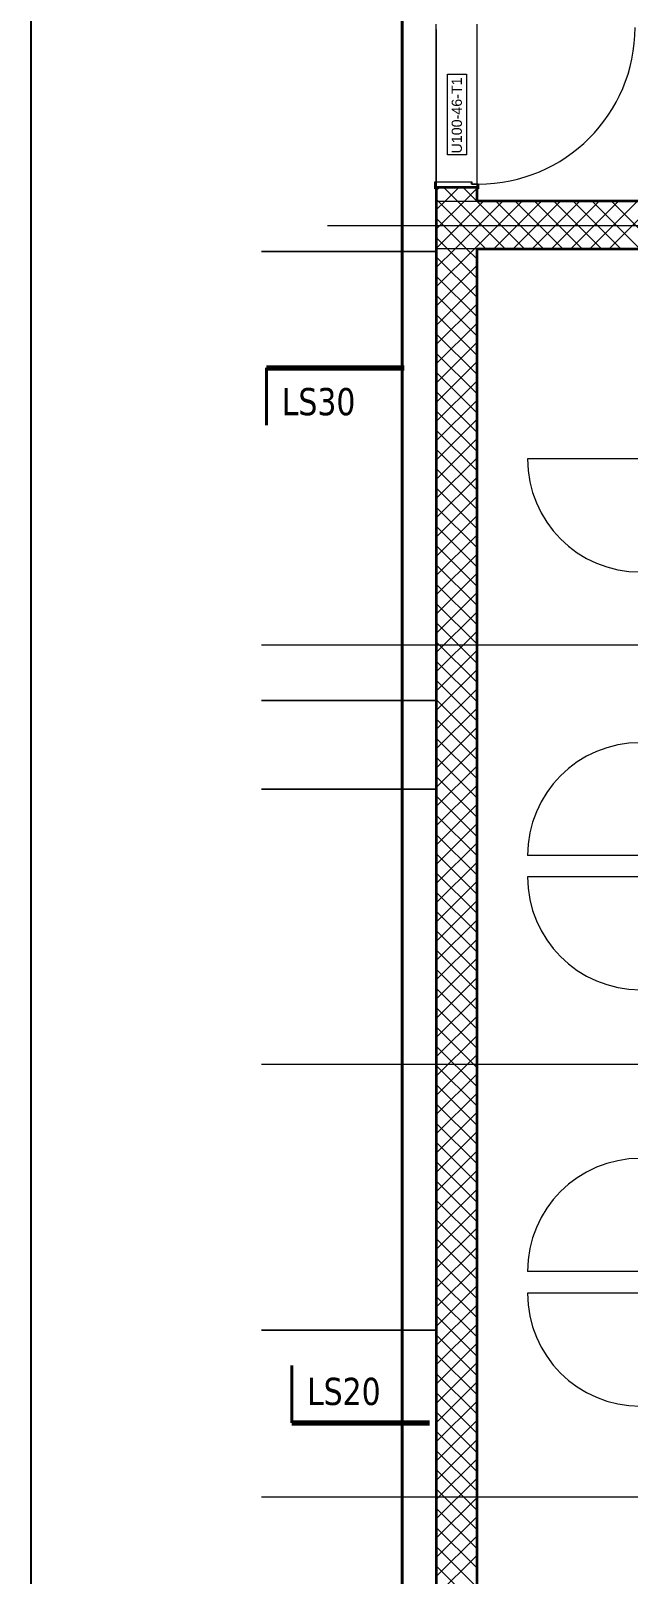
# Model space of a CAD drawing. Extents: x -982 to 937, y -179 to 616.
# Drawn here: x -982.4 to -894.7, y 24.2 to 251 of the extents above; entities that cross this region are included whole.
import ezdxf
from ezdxf.lldxf.tags import DXFTag

# ---------------------------------------------------------------- set-up
doc = ezdxf.new("R2010")
doc.units = 0
doc.layers.get('0').update_dxf_attribs({"lineweight": 13})
doc.layers.add('A-____-MATC-OTLN', color=7, linetype='Strichpunkt - Mittel', lineweight=40, true_color=0x0080ff)
doc.layers.add('G-____-____-SYMB', color=7, linetype='Strichpunkt - Weit', lineweight=5, true_color=0x008080)
for name, color, linetype, lineweight in [('A-DOOR-____-IDEN', 7, 'Continuous', 5), ('A-DOOR-____-OTLN', 7, 'Continuous', 9), ('A-DOOR-FRAM-MCUT', 7, 'Continuous', 9), ('A-DOOR-OPNG-OTLN', 7, 'Continuous', 9), ('A-FLOR-____-OTLN', 7, 'Continuous', 9), ('A-WALL-____-MCUT', 7, 'Continuous', 35), ('A-WALL-____-PATT', 7, 'Continuous', 35), ('C-PRKG-____-OTLN', 7, 'Continuous', 9), ('S-GRID-____-OTLN', 7, 'Continuous', 5)]:
    doc.layers.add(name, color=color, linetype=linetype, lineweight=lineweight)
doc.styles.get("Standard").update_dxf_attribs({"font": 'arial.ttf'})
tags = doc.linetypes.add('_Rasterlinie_', pattern=[0.375, 0.2, -0.05, 0.075, -0.05]).pattern_tags.tags
tags[10:11] = [DXFTag(74, 4), DXFTag(75, 0), DXFTag(340, '0'), DXFTag(46, 1.0), DXFTag(50, 0.0), DXFTag(44, 0.0), DXFTag(45, 0.0)]
tags[8:9] = [DXFTag(74, 4), DXFTag(75, 0), DXFTag(340, '0'), DXFTag(46, 1.0), DXFTag(50, 0.0), DXFTag(44, 0.0), DXFTag(45, 0.0)]
tags[6:7] = [DXFTag(74, 4), DXFTag(75, 0), DXFTag(340, '0'), DXFTag(46, 1.0), DXFTag(50, 0.0), DXFTag(44, 0.0), DXFTag(45, 0.0)]
tags[4:5] = [DXFTag(74, 4), DXFTag(75, 0), DXFTag(340, '0'), DXFTag(46, 1.0), DXFTag(50, 0.0), DXFTag(44, 0.0), DXFTag(45, 0.0)]
tags = doc.linetypes.add('_Schnittlinie_', pattern=[0.3, 0.15, -0.05, 0.05, -0.05]).pattern_tags.tags
tags[10:11] = [DXFTag(74, 4), DXFTag(75, 0), DXFTag(340, '0'), DXFTag(46, 1.0), DXFTag(50, 0.0), DXFTag(44, 0.0), DXFTag(45, 0.0)]
tags[8:9] = [DXFTag(74, 4), DXFTag(75, 0), DXFTag(340, '0'), DXFTag(46, 1.0), DXFTag(50, 0.0), DXFTag(44, 0.0), DXFTag(45, 0.0)]
tags[6:7] = [DXFTag(74, 4), DXFTag(75, 0), DXFTag(340, '0'), DXFTag(46, 1.0), DXFTag(50, 0.0), DXFTag(44, 0.0), DXFTag(45, 0.0)]
tags[4:5] = [DXFTag(74, 4), DXFTag(75, 0), DXFTag(340, '0'), DXFTag(46, 1.0), DXFTag(50, 0.0), DXFTag(44, 0.0), DXFTag(45, 0.0)]
tags = doc.linetypes.add('Grundrissdarstellung Sturz', pattern=[0.25, 0.15, -0.05, 0, -0.05]).pattern_tags.tags
tags[10:11] = [DXFTag(74, 4), DXFTag(75, 0), DXFTag(340, '0'), DXFTag(46, 1.0), DXFTag(50, 0.0), DXFTag(44, 0.0), DXFTag(45, 0.0)]
tags[8:9] = [DXFTag(74, 4), DXFTag(75, 0), DXFTag(340, '0'), DXFTag(46, 1.0), DXFTag(50, 0.0), DXFTag(44, 0.0), DXFTag(45, 0.0)]
tags[6:7] = [DXFTag(74, 4), DXFTag(75, 0), DXFTag(340, '0'), DXFTag(46, 1.0), DXFTag(50, 0.0), DXFTag(44, 0.0), DXFTag(45, 0.0)]
tags[4:5] = [DXFTag(74, 4), DXFTag(75, 0), DXFTag(340, '0'), DXFTag(46, 1.0), DXFTag(50, 0.0), DXFTag(44, 0.0), DXFTag(45, 0.0)]
tags = doc.linetypes.add('Strichpunkt - Mittel', pattern=[0.35, 0.15, -0.1, 0, -0.1]).pattern_tags.tags
tags[10:11] = [DXFTag(74, 4), DXFTag(75, 0), DXFTag(340, '0'), DXFTag(46, 1.0), DXFTag(50, 0.0), DXFTag(44, 0.0), DXFTag(45, 0.0)]
tags[8:9] = [DXFTag(74, 4), DXFTag(75, 0), DXFTag(340, '0'), DXFTag(46, 1.0), DXFTag(50, 0.0), DXFTag(44, 0.0), DXFTag(45, 0.0)]
tags[6:7] = [DXFTag(74, 4), DXFTag(75, 0), DXFTag(340, '0'), DXFTag(46, 1.0), DXFTag(50, 0.0), DXFTag(44, 0.0), DXFTag(45, 0.0)]
tags[4:5] = [DXFTag(74, 4), DXFTag(75, 0), DXFTag(340, '0'), DXFTag(46, 1.0), DXFTag(50, 0.0), DXFTag(44, 0.0), DXFTag(45, 0.0)]
tags = doc.linetypes.add('Strichpunkt - Weit', pattern=[0.5, 0.2, -0.15, 0, -0.15]).pattern_tags.tags
tags[10:11] = [DXFTag(74, 4), DXFTag(75, 0), DXFTag(340, '0'), DXFTag(46, 1.0), DXFTag(50, 0.0), DXFTag(44, 0.0), DXFTag(45, 0.0)]
tags[8:9] = [DXFTag(74, 4), DXFTag(75, 0), DXFTag(340, '0'), DXFTag(46, 1.0), DXFTag(50, 0.0), DXFTag(44, 0.0), DXFTag(45, 0.0)]
tags[6:7] = [DXFTag(74, 4), DXFTag(75, 0), DXFTag(340, '0'), DXFTag(46, 1.0), DXFTag(50, 0.0), DXFTag(44, 0.0), DXFTag(45, 0.0)]
tags[4:5] = [DXFTag(74, 4), DXFTag(75, 0), DXFTag(340, '0'), DXFTag(46, 1.0), DXFTag(50, 0.0), DXFTag(44, 0.0), DXFTag(45, 0.0)]

# ---------------------------------------------------------------- blocks, each defined once
blk = doc.blocks.new('Referenz-A0UJ2GQRXE', base_point=(-954.02, -167.52))
at = {"layer": 'A-____-MATC-OTLN', "color": 0, "linetype": 'Strichpunkt - Mittel', "ltscale": 0.4}
blk.add_line((-927.86, 606.16), (-927.86, -167.52), dxfattribs=at)
at = {"layer": 'A-DOOR-____-IDEN', "color": 0, "linetype": 'Continuous', "ltscale": 0.13}
for p, q in [((-921.22, 232.77), (-921.22, 244.61)), ((-921.22, 244.61), (-918.44, 244.61)), ((-918.44, 244.61), (-918.44, 232.77)), ((-918.44, 232.77), (-921.22, 232.77))]:
    blk.add_line(p, q, dxfattribs=at)
at = {"layer": 'A-DOOR-____-OTLN', "color": 0, "linetype": 'Grundrissdarstellung Sturz', "ltscale": 0.13}
for p, q in [((-922.86, 227.99), (-922.86, 251.99)), ((-916.86, 227.99), (-916.86, 251.99))]:
    blk.add_line(p, q, dxfattribs=at)
at = {"layer": 'A-DOOR-FRAM-MCUT', "color": 0, "linetype": 'Continuous', "ltscale": 0.13}
for p, q in [((-923.06, 228.79), (-917.66, 228.79)), ((-923.06, 227.79), (-923.06, 228.79)), ((-922.86, 227.79), (-923.06, 227.79)), ((-923.02, 228.75), (-923.02, 227.83)), ((-917.7, 228.75), (-923.02, 228.75)), ((-923.02, 227.83), (-922.86, 227.83)), ((-917.7, 228.45), (-917.7, 228.75)), ((-916.7, 228.45), (-917.7, 228.45)), ((-917.66, 228.79), (-917.66, 228.49)), ((-917.66, 228.49), (-916.66, 228.49)), ((-916.86, 227.83), (-916.7, 227.83)), ((-916.66, 227.79), (-916.86, 227.79)), ((-916.7, 227.83), (-916.7, 228.45)), ((-916.66, 228.49), (-916.66, 227.79))]:
    blk.add_line(p, q, dxfattribs=at)
at = {"layer": 'A-DOOR-OPNG-OTLN', "color": 0, "linetype": 'Continuous', "ltscale": 0.13}
for p, q in [((-892.86, 188.09), (-909.46, 188.09)), ((-892.86, 129.81), (-909.46, 129.81)), ((-892.86, 126.71), (-909.46, 126.71)), ((-892.86, 68.73), (-909.46, 68.73)), ((-892.86, 65.53), (-909.46, 65.53))]:
    blk.add_line(p, q, dxfattribs=at)
for centre, major_axis in [((-916.66, 251.49), (0, -23)), ((-892.86, 188.09), (-16.6, 0)), ((-892.86, 129.81), (0, 16.6)), ((-892.86, 126.71), (-16.6, 0)), ((-892.86, 68.73), (0, 16.6)), ((-892.86, 65.53), (-16.6, 0))]:
    blk.add_ellipse(centre, major_axis=major_axis, ratio=1, start_param=0, end_param=1.570796, dxfattribs=at)
at = {"layer": 'A-FLOR-____-OTLN', "color": 0, "linetype": 'Continuous', "ltscale": 0.13}
for p, q in [((-922.86, 251.19), (-922.86, 228.79)), ((-922.86, 228.75), (-922.86, 227.99))]:
    blk.add_line(p, q, dxfattribs=at)
at = {"layer": 'A-WALL-____-MCUT', "color": 0, "linetype": 'Continuous', "ltscale": 0.35}
for p, q in [((-922.86, 227.99), (-922.86, -152.51)), ((-916.86, 227.99), (-922.86, 227.99)), ((-916.86, 225.99), (-916.86, 227.99)), ((-734.96, 225.99), (-916.86, 225.99)), ((-916.86, 218.99), (-803.76, 218.99)), ((-916.86, -146.51), (-916.86, 218.99))]:
    blk.add_line(p, q, dxfattribs=at)
at = {"layer": 'A-WALL-____-MCUT', "color": 0, "linetype": 'Continuous', "lineweight": 9, "ltscale": 0.13}
for p, q in [((-922.86, 225.99), (-916.86, 225.99)), ((-916.86, 218.99), (-922.86, 218.99))]:
    blk.add_line(p, q, dxfattribs=at)
at = {"layer": 'A-WALL-____-PATT', "color": 0, "linetype": 'Continuous', "lineweight": 9, "ltscale": 0.13}
for p, q in [((-922.86, 227.52), (-922.39, 227.99)), ((-919.74, 225.99), (-921.74, 227.99)), ((-921.56, 225.99), (-919.56, 227.99)), ((-916.91, 225.99), (-918.91, 227.99)), ((-918.73, 225.99), (-916.86, 227.87)), ((-922.57, 225.99), (-922.86, 226.28)), ((-922.86, 224.69), (-921.56, 225.99)), ((-922.86, 221.87), (-918.73, 225.99)), ((-922.86, 219.04), (-915.9, 225.99)), ((-915.57, 218.99), (-922.57, 225.99)), ((-920.07, 218.99), (-913.07, 225.99)), ((-912.74, 218.99), (-919.74, 225.99)), ((-917.25, 218.99), (-910.25, 225.99)), ((-909.91, 218.99), (-916.91, 225.99)), ((-914.42, 218.99), (-907.42, 225.99)), ((-907.09, 218.99), (-914.09, 225.99)), ((-911.59, 218.99), (-904.59, 225.99)), ((-904.26, 218.99), (-911.26, 225.99)), ((-908.76, 218.99), (-901.76, 225.99)), ((-901.43, 218.99), (-908.43, 225.99)), ((-905.93, 218.99), (-898.93, 225.99)), ((-898.6, 218.99), (-905.6, 225.99)), ((-903.1, 218.99), (-896.1, 225.99)), ((-895.77, 218.99), (-902.77, 225.99)), ((-900.28, 218.99), (-893.28, 225.99)), ((-892.94, 218.99), (-899.94, 225.99)), ((-897.45, 218.99), (-890.45, 225.99)), ((-890.11, 218.99), (-897.11, 225.99)), ((-918.4, 218.99), (-922.86, 223.45)), ((-921.23, 218.99), (-922.86, 220.62)), ((-922.86, 216.21), (-920.07, 218.99)), ((-922.86, 213.38), (-917.25, 218.99)), ((-916.86, 211.8), (-922.86, 217.8)), ((-916.86, 214.62), (-921.23, 218.99)), ((-916.86, 217.45), (-918.4, 218.99)), ((-922.86, 210.55), (-916.86, 216.55)), ((-916.86, 208.97), (-922.86, 214.97)), ((-922.86, 207.72), (-916.86, 213.72)), ((-916.86, 206.14), (-922.86, 212.14)), ((-922.86, 204.9), (-916.86, 210.9)), ((-916.86, 203.31), (-922.86, 209.31)), ((-922.86, 202.07), (-916.86, 208.07)), ((-916.86, 200.48), (-922.86, 206.48)), ((-922.86, 199.24), (-916.86, 205.24)), ((-916.86, 197.65), (-922.86, 203.65)), ((-922.86, 196.41), (-916.86, 202.41)), ((-916.86, 194.83), (-922.86, 200.83)), ((-922.86, 193.58), (-916.86, 199.58)), ((-916.86, 192), (-922.86, 198)), ((-922.86, 190.75), (-916.86, 196.75)), ((-916.86, 189.17), (-922.86, 195.17)), ((-922.86, 187.92), (-916.86, 193.92)), ((-916.86, 186.34), (-922.86, 192.34)), ((-922.86, 185.1), (-916.86, 191.1)), ((-916.86, 183.51), (-922.86, 189.51)), ((-922.86, 182.27), (-916.86, 188.27)), ((-916.86, 180.68), (-922.86, 186.68)), ((-922.86, 179.44), (-916.86, 185.44)), ((-916.86, 177.85), (-922.86, 183.85)), ((-922.86, 176.61), (-916.86, 182.61)), ((-916.86, 175.03), (-922.86, 181.03)), ((-922.86, 173.78), (-916.86, 179.78)), ((-916.86, 172.2), (-922.86, 178.2)), ((-922.86, 170.95), (-916.86, 176.95)), ((-916.86, 169.37), (-922.86, 175.37)), ((-922.86, 168.13), (-916.86, 174.13)), ((-916.86, 166.54), (-922.86, 172.54)), ((-922.86, 165.3), (-916.86, 171.3)), ((-916.86, 163.71), (-922.86, 169.71)), ((-922.86, 162.47), (-916.86, 168.47)), ((-916.86, 160.88), (-922.86, 166.88)), ((-922.86, 159.64), (-916.86, 165.64)), ((-916.86, 158.06), (-922.86, 164.06)), ((-922.86, 156.81), (-916.86, 162.81)), ((-916.86, 155.23), (-922.86, 161.23)), ((-922.86, 153.98), (-916.86, 159.98)), ((-916.86, 152.4), (-922.86, 158.4)), ((-922.86, 151.15), (-916.86, 157.15)), ((-916.86, 149.57), (-922.86, 155.57)), ((-922.86, 148.33), (-916.86, 154.33)), ((-916.86, 146.74), (-922.86, 152.74)), ((-922.86, 145.5), (-916.86, 151.5)), ((-916.86, 143.91), (-922.86, 149.91)), ((-922.86, 142.67), (-916.86, 148.67)), ((-916.86, 141.09), (-922.86, 147.09)), ((-922.86, 139.84), (-916.86, 145.84)), ((-916.86, 138.26), (-922.86, 144.26)), ((-922.86, 137.01), (-916.86, 143.01)), ((-916.86, 135.43), (-922.86, 141.43)), ((-922.86, 134.18), (-916.86, 140.18)), ((-916.86, 132.6), (-922.86, 138.6)), ((-922.86, 131.36), (-916.86, 137.36)), ((-916.86, 129.77), (-922.86, 135.77)), ((-922.86, 128.53), (-916.86, 134.53)), ((-916.86, 126.94), (-922.86, 132.94)), ((-922.86, 125.7), (-916.86, 131.7)), ((-916.86, 124.11), (-922.86, 130.11)), ((-922.86, 122.87), (-916.86, 128.87)), ((-916.86, 121.29), (-922.86, 127.29)), ((-922.86, 120.04), (-916.86, 126.04)), ((-916.86, 118.46), (-922.86, 124.46)), ((-922.86, 117.21), (-916.86, 123.21)), ((-916.86, 115.63), (-922.86, 121.63)), ((-922.86, 114.39), (-916.86, 120.39)), ((-916.86, 112.8), (-922.86, 118.8)), ((-922.86, 111.56), (-916.86, 117.56)), ((-916.86, 109.97), (-922.86, 115.97)), ((-922.86, 108.73), (-916.86, 114.73)), ((-916.86, 107.14), (-922.86, 113.14)), ((-922.86, 105.9), (-916.86, 111.9)), ((-916.86, 104.32), (-922.86, 110.32)), ((-922.86, 103.07), (-916.86, 109.07)), ((-916.86, 101.49), (-922.86, 107.49)), ((-922.86, 100.24), (-916.86, 106.24)), ((-916.86, 98.66), (-922.86, 104.66)), ((-922.86, 97.41), (-916.86, 103.41)), ((-916.86, 95.83), (-922.86, 101.83)), ((-922.86, 94.59), (-916.86, 100.59)), ((-916.86, 93), (-922.86, 99)), ((-922.86, 91.76), (-916.86, 97.76)), ((-916.86, 90.17), (-922.86, 96.17)), ((-922.86, 88.93), (-916.86, 94.93)), ((-916.86, 87.35), (-922.86, 93.35)), ((-922.86, 86.1), (-916.86, 92.1)), ((-916.86, 84.52), (-922.86, 90.52)), ((-922.86, 83.27), (-916.86, 89.27)), ((-916.86, 81.69), (-922.86, 87.69)), ((-922.86, 80.44), (-916.86, 86.44)), ((-916.86, 78.86), (-922.86, 84.86)), ((-922.86, 77.62), (-916.86, 83.62)), ((-916.86, 76.03), (-922.86, 82.03)), ((-922.86, 74.79), (-916.86, 80.79)), ((-916.86, 73.2), (-922.86, 79.2)), ((-922.86, 71.96), (-916.86, 77.96)), ((-916.86, 70.37), (-922.86, 76.37)), ((-922.86, 69.13), (-916.86, 75.13)), ((-916.86, 67.55), (-922.86, 73.55)), ((-922.86, 66.3), (-916.86, 72.3)), ((-916.86, 64.72), (-922.86, 70.72)), ((-922.86, 63.47), (-916.86, 69.47)), ((-916.86, 61.89), (-922.86, 67.89)), ((-922.86, 60.65), (-916.86, 66.65)), ((-916.86, 59.06), (-922.86, 65.06)), ((-922.86, 57.82), (-916.86, 63.82)), ((-916.86, 56.23), (-922.86, 62.23)), ((-922.86, 54.99), (-916.86, 60.99)), ((-916.86, 53.4), (-922.86, 59.4)), ((-922.86, 52.16), (-916.86, 58.16)), ((-916.86, 50.58), (-922.86, 56.58)), ((-922.86, 49.33), (-916.86, 55.33)), ((-916.86, 47.75), (-922.86, 53.75)), ((-922.86, 46.5), (-916.86, 52.5)), ((-916.86, 44.92), (-922.86, 50.92)), ((-922.86, 43.67), (-916.86, 49.67)), ((-916.86, 42.09), (-922.86, 48.09)), ((-922.86, 40.85), (-916.86, 46.85)), ((-916.86, 39.26), (-922.86, 45.26)), ((-922.86, 38.02), (-916.86, 44.02)), ((-916.86, 36.43), (-922.86, 42.43)), ((-922.86, 35.19), (-916.86, 41.19)), ((-916.86, 33.61), (-922.86, 39.61)), ((-922.86, 32.36), (-916.86, 38.36)), ((-916.86, 30.78), (-922.86, 36.78)), ((-922.86, 29.53), (-916.86, 35.53)), ((-916.86, 27.95), (-922.86, 33.95)), ((-922.86, 26.7), (-916.86, 32.7)), ((-916.86, 25.12), (-922.86, 31.12)), ((-922.86, 23.88), (-916.86, 29.88)), ((-916.86, 22.29), (-922.86, 28.29)), ((-922.86, 21.05), (-916.86, 27.05)), ((-916.86, 19.46), (-922.86, 25.46))]:
    blk.add_line(p, q, dxfattribs=at)
at = {"layer": 'C-PRKG-____-OTLN', "color": 0, "linetype": 'Continuous', "ltscale": 0.13}
for p, q in [((-922.86, 218.58), (-948.54, 218.58)), ((-922.86, 218.58), (-948.54, 218.58)), ((-948.54, 218.58), (-922.86, 218.58)), ((-922.86, 152.59), (-948.54, 152.59)), ((-948.54, 152.59), (-922.86, 152.59)), ((-922.86, 152.59), (-948.54, 152.59)), ((-922.86, 139.56), (-948.54, 139.56)), ((-922.86, 139.56), (-948.54, 139.56)), ((-948.54, 139.56), (-922.86, 139.56)), ((-922.86, 60.07), (-948.54, 60.07)), ((-948.54, 60.07), (-922.86, 60.07)), ((-922.86, 60.07), (-948.54, 60.07)), ((-922.86, 60.07), (-948.54, 60.07)), ((-922.86, 60.07), (-948.54, 60.07)), ((-948.54, 60.07), (-922.86, 60.07))]:
    blk.add_line(p, q, dxfattribs=at)
at = {"layer": 'G-____-____-SYMB', "color": 0, "linetype": '_Schnittlinie_', "lineweight": 70, "ltscale": 0.7}
for p, q in [((-947.8, 201.49), (-927.58, 201.49)), ((-944.1, 46.49), (-923.88, 46.49))]:
    blk.add_line(p, q, dxfattribs=at)
at = {"layer": 'G-____-____-SYMB', "color": 0, "linetype": 'Continuous', "lineweight": 40, "ltscale": 0.4}
for p, q in [((-947.8, 193.07), (-947.8, 201.49)), ((-944.1, 54.92), (-944.1, 46.49))]:
    blk.add_line(p, q, dxfattribs=at)
at = {"layer": 'S-GRID-____-OTLN', "color": 0, "linetype": '_Rasterlinie_', "ltscale": 0.13}
for p, q in [((-938.86, 222.39), (306.33, 222.39)), ((-948.54, 160.79), (290.33, 160.79)), ((-948.54, 99.19), (290.33, 99.19)), ((-948.54, 35.59), (290.33, 35.59))]:
    blk.add_line(p, q, dxfattribs=at)
at = {"layer": 'A-DOOR-____-IDEN', "color": 0, "linetype": 'Continuous', "ltscale": 0.13, "insert": (-920.6, 232.97), "char_height": 1.5, "attachment_point": 1, "rotation": 90}
blk.add_mtext('{\\fArial;U100-46-T1}', dxfattribs=at)
at = {"layer": 'G-____-____-SYMB', "color": 0, "linetype": 'Continuous', "ltscale": 0.13, "char_height": 4, "attachment_point": 1}
for s, insert in [('{\\W0.8;\\fVerdana;LS30}', (-945.56, 198.52)), ('{\\W0.8;\\fVerdana;LS20}', (-941.85, 53.1))]:
    blk.add_mtext(s, dxfattribs=dict(at, insert=insert))

msp = doc.modelspace()

# ---------------------------------------------------------------- linework, layer by layer
at = {"color": 0, "linetype": 'ByBlock', "lineweight": -2, "ltscale": 0.13}
msp.add_line((-982.42, 615.53), (-982.42, -174.47), dxfattribs=at)

# ---------------------------------------------------------------- block references
at = {"color": 9, "lineweight": 25, "ltscale": 0.25, "true_color": 0xc0c0c0}
msp.add_blockref('Referenz-A0UJ2GQRXE', (-954.02, -167.52), dxfattribs=at)

doc.saveas('drawing.dxf')
